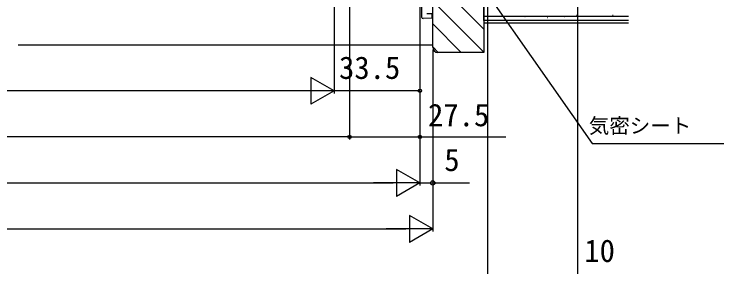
# Model space of a CAD drawing. Units: millimetres, scale not verified. Extents: x -525 to 525, y -783 to 778.
# Drawn here: x 88.5 to 365.7, y -425.1 to -326.3 of the extents above; entities that cross this region are included whole.
import ezdxf
from ezdxf.enums import TextEntityAlignment as Align

# ---------------------------------------------------------------- set-up
doc = ezdxf.new("R2010")
doc.units = ezdxf.units.MM
doc.header["$LTSCALE"] = 4
for name, color, linetype in [('0-5_YKK_13', 4, 'Continuous'), ('0-6_YKK_D', 6, 'Continuous'), ('0-8_YSS_K', 3, 'Continuous')]:
    doc.layers.add(name, color=color, linetype=linetype)
doc.styles.add('ＭＳ ゴシック', font='')
doc.styles.get('ＭＳ ゴシック').set_extended_font_data('MS Gothic')

msp = doc.modelspace()

# ---------------------------------------------------------------- linework, layer by layer
at = {"layer": '0-5_YKK_13'}
for p, q in [((273.497, -397.185), (273.497, -65.598)), ((273.497, -518.644), (273.497, -217.377)), ((247.71, -327.599), (247.71, -313.669)), ((251.71, -326.599), (251.71, -327.384)), ((251.71, -327.885), (248.21, -328.099)), ((251.71, -327.384), (251.71, -327.885))]:
    msp.add_line(p, q, dxfattribs=at)
msp.add_lwpolyline([(249.71, -326.099), (251.71, -326.099), (251.71, -326.599)], dxfattribs=at)
msp.add_arc((248.21, -327.599), 0.5, 180, 270, dxfattribs=at)
at = {"layer": '0-6_YKK_D'}
for p, q in [((308.497, -128.934), (308.497, -428.844)), ((219.5, -221.848), (219.5, -375.298)), ((219.5, -222.848), (219.5, -375.298)), ((247, -284.278), (247, -375.298)), ((247, -285.298), (247, -393.298)), ((213.5, -309.299), (213.5, -357.298)), ((213.5, -309.299), (213.5, -357.298)), ((252, -340.298), (252, -411.298)), ((252, -340.298), (252, -393.298)), ((247, -344.298), (247, -393.298)), ((247, -344.298), (247, -357.298)), ((213.5, -356.298), (204.407, -351.048)), ((204.407, -351.048), (204.407, -361.548)), ((203, -356.298), (-249, -356.298)), ((213.5, -356.298), (195.313, -356.298)), ((213.5, -356.298), (204.407, -361.548)), ((247, -356.298), (213.5, -356.298)), ((219.5, -374.298), (-265.5, -374.298)), ((247, -392.298), (237.907, -387.048)), ((237.907, -387.048), (237.907, -397.548)), ((-282.5, -392.298), (236.5, -392.298)), ((247, -392.298), (228.813, -392.298)), ((247, -392.298), (237.907, -397.548)), ((252, -410.298), (242.907, -405.048)), ((242.907, -405.048), (242.907, -415.548)), ((-287.5, -410.298), (241.5, -410.298)), ((252, -410.298), (233.813, -410.298)), ((252, -410.298), (242.907, -415.548))]:
    msp.add_line(p, q, dxfattribs=at)
for points in [[(250.2, -285.298), (251.663, -287.387), (314.342, -376.902), (365.708, -376.902)], [(219.5, -374.298), (247, -374.298), (280.505, -374.298)], [(247, -392.298), (252, -392.298), (266.355, -392.298)]]:
    msp.add_lwpolyline(points, dxfattribs=at)
for centre, radius in [((247, -356.298), 0.637), ((219.5, -374.298), 0.637), ((219.5, -374.298), 0.637), ((247, -374.298), 0.637), ((252, -392.298), 0.85)]:
    msp.add_circle(centre, radius, dxfattribs=at)
at = {"layer": '0-8_YSS_K'}
for p, q in [((272, -332.22), (252, -312.22)), ((272, -328.798), (272, -316.298)), ((272, -341.2), (252, -321.2)), ((308.226, -326.781), (308.426, -326.781)), ((322.237, -326.781), (322.437, -326.781)), ((328.5, -327.298), (272, -327.298)), ((328.5, -328.798), (272, -328.798)), ((328.5, -329.798), (272, -329.798)), ((287.963, -327.203), (288.163, -327.203)), ((296.688, -327.606), (296.888, -327.606)), ((303.3, -327.203), (303.5, -327.203)), ((263.118, -341.298), (252, -330.18)), ((90, -338.298), (252, -338.298)), ((254.137, -341.298), (252, -339.161))]:
    msp.add_line(p, q, dxfattribs=at)
for points in [[(252, -339.298), (252, -253.298), (255, -253.298), (255, -241.298), (257, -239.298), (272, -239.298)], [(252, -339.298), (252, -253.298), (255, -253.298), (255, -241.298), (257, -239.298), (272, -239.298)], [(272, -239.298), (272, -341.298), (254, -341.298)], [(272, -239.298), (272, -341.298), (254, -341.298)]]:
    msp.add_lwpolyline(points, dxfattribs=at)
msp.add_arc((254, -339.298), 2, 180.00002, 270, dxfattribs=at)
msp.add_arc((254, -339.298), 2, 180.00002, 270, dxfattribs=at)

# ---------------------------------------------------------------- texts
at = {"layer": '0-6_YKK_D', "style": 'ＭＳ ゴシック'}
for s, height, p in [('33.5', 8.798, (215.386, -354.298)), ('27.5', 8.798, (250.164, -372.798)), ('気密シート', 5.865, (312.961, -374.635)), ('5', 8.798, (256.514, -390.298)), ('10', 8.798, (311.206, -425.844))]:
    msp.add_text(s, height=height, dxfattribs=at).set_placement(p, align=Align.BOTTOM_LEFT)

doc.saveas('drawing.dxf')
